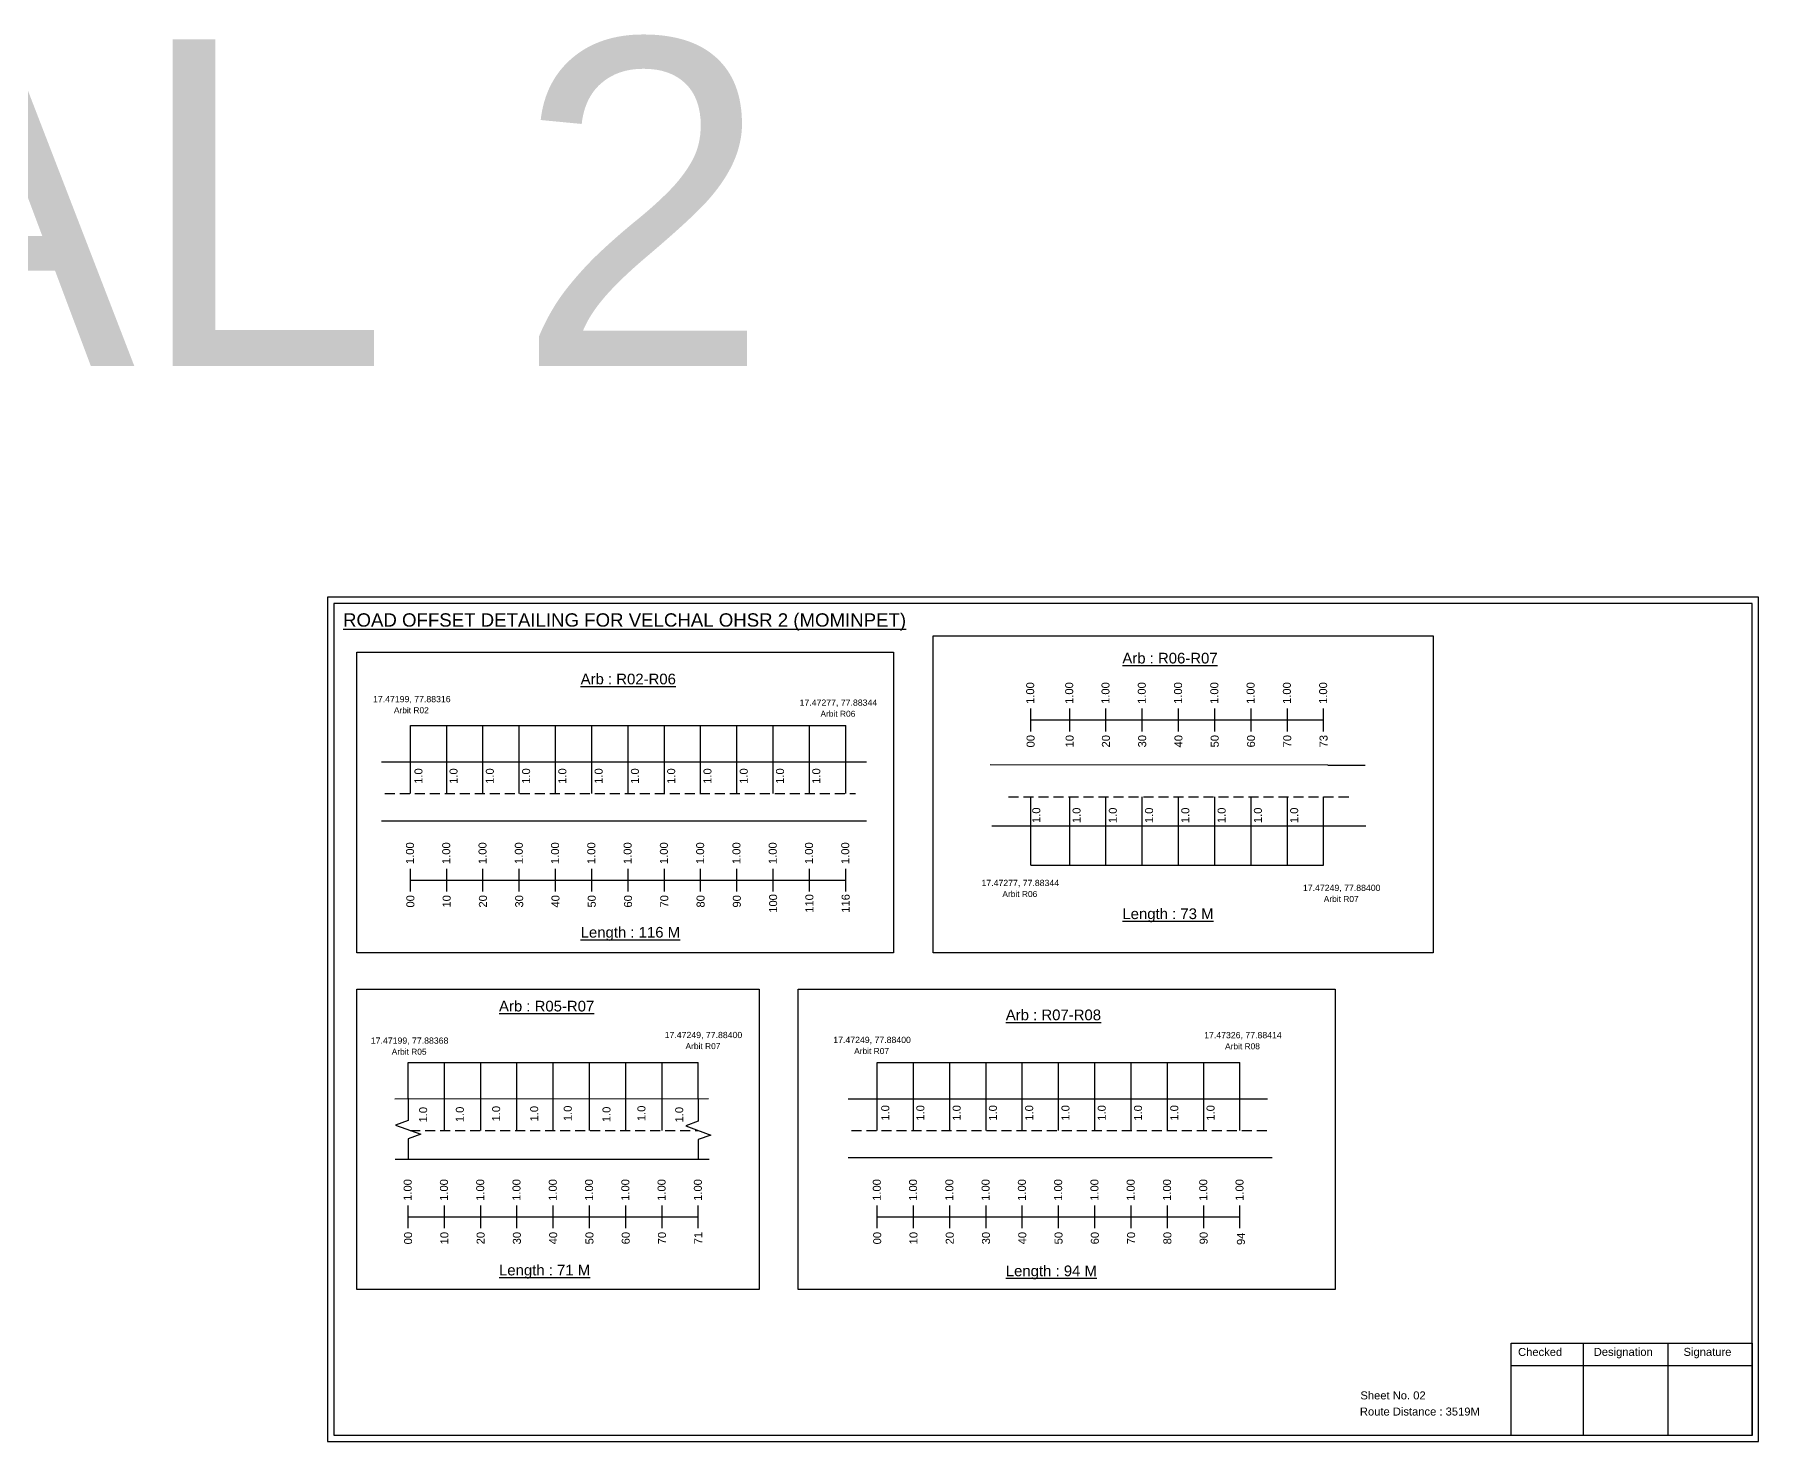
# Model space of a CAD drawing. Header units: inches. Extents: x 1000 to 5772, y 113 to 3122.
# Drawn here: x 1647 to 2293, y 113 to 640 of the extents above; entities that cross this region are included whole.
import ezdxf

# ---------------------------------------------------------------- set-up
doc = ezdxf.new("R2010")
doc.units = ezdxf.units.IN
doc.header["$MEASUREMENT"] = 0
doc.linetypes.add('DASHED2', pattern=[0.375, 0.25, -0.125])
doc.layers.add('PDF_Geometry', color=7, linetype='Continuous')
doc.layers.add('PDF_Text', color=5, linetype='Continuous')
doc.styles.add('PDF Arial', font='arial.ttf')
doc.styles.get("Standard").update_dxf_attribs({"font": 'arial.ttf'})

msp = doc.modelspace()

# ---------------------------------------------------------------- linework, layer by layer
at = {"color": 217, "true_color": 0x93278f}
for p, q in [((2020.27, 378.91), (2020.27, 387.46)), ((2020.27, 383.19), (2130.1, 383.19)), ((2034.9, 378.91), (2034.9, 387.46)), ((2048.5, 378.91), (2048.5, 387.46)), ((2062.1, 378.91), (2062.1, 387.46)), ((2075.7, 378.91), (2075.7, 387.46)), ((2089.3, 378.91), (2089.3, 387.46)), ((2102.9, 378.91), (2102.9, 387.46)), ((2116.5, 378.91), (2116.5, 387.46)), ((2130.1, 378.91), (2130.1, 387.46)), ((1787.73, 318.85), (1787.73, 327.41)), ((1801.33, 318.85), (1801.33, 327.41)), ((1814.93, 318.85), (1814.93, 327.41)), ((1828.53, 318.85), (1828.53, 327.41)), ((1842.13, 318.85), (1842.13, 327.41)), ((1855.73, 318.85), (1855.73, 327.41)), ((1869.33, 318.85), (1869.33, 327.41)), ((1882.93, 318.85), (1882.93, 327.41)), ((1896.53, 318.85), (1896.53, 327.41)), ((1910.13, 318.85), (1910.13, 327.41)), ((1923.73, 318.85), (1923.73, 327.41)), ((1937.33, 318.85), (1937.33, 327.41)), ((1950.93, 318.85), (1950.93, 327.41)), ((1787.73, 323.12), (1950.93, 323.15)), ((1786.86, 192.52), (1786.86, 201.08)), ((1800.46, 192.52), (1800.46, 201.08)), ((1814.06, 192.52), (1814.06, 201.08)), ((1827.66, 192.52), (1827.66, 201.08)), ((1841.26, 192.52), (1841.26, 201.08)), ((1854.86, 192.52), (1854.86, 201.08)), ((1868.46, 192.52), (1868.46, 201.08)), ((1882.06, 192.52), (1882.06, 201.08)), ((1895.66, 192.52), (1895.66, 201.08)), ((1962.74, 192.52), (1962.74, 201.08)), ((1976.34, 192.52), (1976.34, 201.08)), ((1989.94, 192.52), (1989.94, 201.08)), ((2003.54, 192.52), (2003.54, 201.08)), ((2017.14, 192.52), (2017.14, 201.08)), ((2030.74, 192.52), (2030.74, 201.08)), ((2044.34, 192.52), (2044.34, 201.08)), ((2057.94, 192.52), (2057.94, 201.08)), ((2071.54, 192.52), (2071.54, 201.08)), ((2085.14, 192.52), (2085.14, 201.08)), ((2098.74, 192.52), (2098.74, 201.08)), ((1786.86, 196.79), (1895.66, 196.79)), ((1962.74, 196.79), (2098.74, 196.82))]:
    msp.add_line(p, q, dxfattribs=at)
at = {"color": 5}
for p, q in [((1787.73, 381.09), (1950.93, 381.09)), ((2020.27, 328.76), (2130.1, 328.76)), ((1786.86, 254.76), (1895.66, 254.76)), ((1962.74, 254.76), (2098.74, 254.76))]:
    msp.add_line(p, q, dxfattribs=at)
for p, q in [((1787.73, 355.55), (1787.73, 381.09)), ((1801.33, 355.55), (1801.33, 381.09)), ((1814.93, 355.55), (1814.93, 381.09)), ((1828.53, 355.55), (1828.53, 381.09)), ((1842.13, 355.55), (1842.13, 381.09)), ((1855.73, 355.55), (1855.73, 381.09)), ((1869.33, 355.55), (1869.33, 381.09)), ((1882.93, 355.55), (1882.93, 381.09)), ((1896.53, 355.55), (1896.53, 381.09)), ((1910.13, 355.55), (1910.13, 381.09)), ((1923.73, 355.55), (1923.73, 381.09)), ((1937.33, 355.55), (1937.33, 381.09)), ((1950.93, 355.55), (1950.93, 381.09)), ((1776.85, 367.43), (1958.75, 367.43)), ((2131.7, 366.18), (2005.09, 366.36)), ((2131.7, 366.18), (2145.65, 366.18)), ((2020.27, 328.76), (2020.27, 354.3)), ((2034.9, 328.76), (2034.9, 354.3)), ((2048.5, 328.76), (2048.5, 354.3)), ((2062.1, 328.76), (2062.1, 354.3)), ((2075.7, 328.76), (2075.7, 354.3)), ((2089.3, 328.76), (2089.3, 354.3)), ((2102.9, 328.76), (2102.9, 354.3)), ((2116.5, 328.76), (2116.5, 354.3)), ((2130.1, 328.76), (2130.1, 354.3)), ((1958.75, 345.25), (1776.85, 345.25)), ((2005.72, 343.5), (2131.7, 343.5)), ((2131.7, 343.5), (2145.9, 343.5)), ((1786.86, 241.11), (1786.86, 254.76)), ((1800.46, 229.22), (1800.46, 254.76)), ((1814.06, 229.22), (1814.06, 254.76)), ((1827.66, 229.22), (1827.66, 254.76)), ((1841.26, 229.22), (1841.26, 254.76)), ((1854.86, 229.22), (1854.86, 254.76)), ((1868.46, 229.22), (1868.46, 254.76)), ((1882.06, 229.22), (1882.06, 254.76)), ((1895.66, 241.11), (1895.66, 254.76)), ((1962.74, 229.22), (1962.74, 254.76)), ((1976.34, 229.22), (1976.34, 254.76)), ((1989.94, 229.22), (1989.94, 254.76)), ((2003.54, 229.22), (2003.54, 254.76)), ((2017.14, 229.22), (2017.14, 254.76)), ((2030.74, 229.22), (2030.74, 254.76)), ((2044.34, 229.22), (2044.34, 254.76)), ((2057.94, 229.22), (2057.94, 254.76)), ((2071.54, 229.22), (2071.54, 254.76)), ((2085.14, 229.22), (2085.14, 254.76)), ((2098.74, 229.22), (2098.74, 254.76)), ((1781.86, 241.11), (1899.48, 241.16)), ((1951.87, 241.11), (2109.02, 241.11)), ((1782.01, 218.42), (1899.79, 218.42)), ((2110.85, 218.92), (1951.87, 218.92))]:
    msp.add_line(p, q)
at = {"linetype": 'DASHED2', "ltscale": 15}
for p, q in [((1778.12, 355.55), (1954.54, 355.55)), ((2011.99, 354.3), (2140.67, 354.3)), ((1787.62, 229.22), (1895.66, 229.22)), ((1953.14, 229.22), (2109.02, 229.22))]:
    msp.add_line(p, q, dxfattribs=at)
for points in [[(1983.67, 414.71), (2171.23, 414.71), (2171.23, 295.89), (1983.67, 295.89)], [(1767.63, 408.57), (1968.87, 408.57), (1968.87, 295.89), (1767.63, 295.89)], [(1767.63, 282.24), (1918.48, 282.24), (1918.48, 169.56), (1767.63, 169.56)], [(1933.15, 282.24), (2134.39, 282.24), (2134.39, 169.56), (1933.15, 169.56)]]:
    msp.add_lwpolyline(points, close=True)
at = {"linetype": 'Continuous'}
for points in [[(1786.84, 241.39), (1786.84, 232.96), (1782.1, 231.23), (1791.58, 227.78), (1786.84, 226.05), (1786.84, 218.7)], [(1895.66, 241.11), (1895.66, 232.67), (1890.92, 230.95), (1900.4, 227.49), (1895.66, 225.77), (1895.66, 218.42)]]:
    msp.add_lwpolyline(points, dxfattribs=at)
at = {"layer": 'PDF_Geometry'}
for points in [[(1756.68, 429.26), (1756.68, 112.55), (2293.15, 112.55), (2293.15, 429.26)], [(1759, 426.93), (1759, 114.97), (2290.73, 114.97), (2290.73, 426.93)]]:
    msp.add_lwpolyline(points, close=True, dxfattribs=at)
at = {"layer": 'PDF_Geometry', "color": 242, "true_color": 0xcc1f26}
msp.add_lwpolyline([(2290.73, 114.87), (2200.39, 114.87), (2200.39, 149.49), (2290.73, 149.49)], close=True, dxfattribs=at)
for points in [[(2227.37, 149.49), (2227.37, 114.87)], [(2259.1, 149.49), (2259.1, 114.87)], [(2200.39, 141.11), (2290.73, 141.11)]]:
    msp.add_lwpolyline(points, dxfattribs=at)

# ---------------------------------------------------------------- texts
for s, height, p in [('VELCHAL 2', 122.535, (999.65, 515.94)), ('Sheet No. 02', 3, (2143.89, 128.35)), ('Route Distance : 3519M', 3, (2143.7, 122.3))]:
    msp.add_text(s, height=height).set_placement(p)
at = {"color": 242, "true_color": 0xcd2027}
for s, height, p in [('%%UROAD OFFSET DETAILING FOR VELCHAL OHSR 2 (MOMINPET)', 5, (1762.46, 418.19)), ('%%UArb : R06-R07', 4, (2054.65, 404.38)), ('%%UArb : R02-R06', 4, (1851.55, 396.55)), ('%%ULength : 73 M', 4, (2054.65, 308.51)), ('%%ULength : 116 M', 4, (1851.55, 301.55)), ('%%UArb : R05-R07', 4, (1820.94, 273.86)), ('%%UArb : R07-R08', 4, (2010.94, 270.57)), ('%%ULength : 71 M', 4, (1820.94, 174.86)), ('%%ULength : 94 M', 4, (2010.94, 174.57))]:
    msp.add_text(s, height=height, dxfattribs=at).set_placement(p)
at = {"color": 217, "true_color": 0x93278f}
for s, p in [('1.00', (2021.59, 389.2)), ('1.00', (2036.22, 389.2)), ('1.00', (2049.82, 389.2)), ('1.00', (2063.42, 389.2)), ('1.00', (2077.02, 389.2)), ('1.00', (2090.62, 389.2)), ('1.00', (2104.22, 389.2)), ('1.00', (2117.82, 389.2)), ('1.00', (2131.42, 389.2)), ('00', (2021.74, 372.88)), ('10', (2036.37, 372.88)), ('20', (2049.97, 372.88)), ('30', (2063.57, 372.88)), ('40', (2077.17, 372.88)), ('50', (2090.77, 372.88)), ('60', (2104.37, 372.88)), ('70', (2117.97, 372.88)), ('73', (2131.57, 372.88)), ('1.00', (1789.05, 329.15)), ('1.00', (1802.65, 329.15)), ('1.00', (1816.25, 329.15)), ('1.00', (1829.85, 329.15)), ('1.00', (1843.45, 329.15)), ('1.00', (1857.05, 329.15)), ('1.00', (1870.65, 329.15)), ('1.00', (1884.25, 329.15)), ('1.00', (1897.85, 329.15)), ('1.00', (1911.45, 329.15)), ('1.00', (1925.05, 329.15)), ('1.00', (1938.65, 329.15)), ('1.00', (1952.25, 329.15)), ('00', (1789.2, 312.83)), ('10', (1802.8, 312.83)), ('20', (1816.4, 312.83)), ('30', (1830, 312.83)), ('40', (1843.6, 312.83)), ('50', (1857.2, 312.83)), ('60', (1870.8, 312.83)), ('70', (1884.4, 312.83)), ('80', (1898, 312.83)), ('90', (1911.6, 312.83)), ('100', (1925.2, 310.87)), ('110', (1938.8, 310.87)), ('116', (1952.4, 310.88)), ('1.00', (1788.19, 202.82)), ('1.00', (1801.79, 202.82)), ('1.00', (1815.39, 202.82)), ('1.00', (1828.99, 202.82)), ('1.00', (1842.59, 202.82)), ('1.00', (1856.19, 202.82)), ('1.00', (1869.79, 202.82)), ('1.00', (1883.39, 202.82)), ('1.00', (1896.99, 202.82)), ('1.00', (1964.07, 202.82)), ('1.00', (1977.67, 202.82)), ('1.00', (1991.27, 202.82)), ('1.00', (2004.87, 202.82)), ('1.00', (2018.47, 202.82)), ('1.00', (2032.07, 202.82)), ('1.00', (2045.67, 202.82)), ('1.00', (2059.27, 202.82)), ('1.00', (2072.87, 202.82)), ('1.00', (2086.47, 202.82)), ('1.00', (2100.07, 202.82)), ('00', (1788.34, 186.5)), ('10', (1801.94, 186.5)), ('20', (1815.54, 186.5)), ('30', (1829.14, 186.5)), ('40', (1842.74, 186.5)), ('50', (1856.34, 186.5)), ('60', (1869.94, 186.5)), ('70', (1883.54, 186.5)), ('71', (1897.14, 186.5)), ('00', (1964.22, 186.5)), ('10', (1977.82, 186.5)), ('20', (1991.42, 186.5)), ('30', (2005.02, 186.5)), ('40', (2018.62, 186.5)), ('50', (2032.22, 186.5)), ('60', (2045.82, 186.5)), ('70', (2059.42, 186.5)), ('80', (2073.02, 186.5)), ('90', (2086.62, 186.5)), ('94', (2100.59, 186.25))]:
    msp.add_text(s, height=3, rotation=90, dxfattribs=at).set_placement(p)
at = {"color": 5}
for s, height, p in [('17.47199, 77.88316', 2.34, (1773.71, 389.84)), ('Arbit R02', 2.246, (1781.53, 385.71)), ('17.47277, 77.88344', 2.34, (1933.64, 388.51)), ('Arbit R06', 2.246, (1941.46, 384.38)), ('17.47277, 77.88344', 2.34, (2001.84, 320.89)), ('Arbit R06', 2.246, (2009.66, 316.77)), ('17.47249, 77.88400', 2.34, (2122.34, 319.05)), ('Arbit R07', 2.246, (2130.16, 314.92)), ('17.47249, 77.88400', 2.34, (1883.05, 263.86)), ('17.47326, 77.88414', 2.34, (2085.32, 263.81)), ('17.47199, 77.88368', 2.34, (1772.88, 261.75)), ('Arbit R05', 2.246, (1780.7, 257.63)), ('Arbit R07', 2.246, (1890.87, 259.73)), ('17.47249, 77.88400', 2.34, (1946.27, 262.02)), ('Arbit R07', 2.246, (1954.09, 257.89)), ('Arbit R08', 2.246, (2093.14, 259.68))]:
    msp.add_text(s, height=height, dxfattribs=at).set_placement(p)
for p in [(1792.23, 359.23), (1805.39, 359.23), (1818.99, 359.23), (1832.59, 359.23), (1846.19, 359.23), (1859.79, 359.23), (1873.39, 359.23), (1886.99, 359.23), (1900.59, 359.23), (1914.19, 359.23), (1927.79, 359.23), (1941.39, 359.23), (2023.87, 344.55), (2038.96, 344.5), (2052.56, 344.5), (2066.16, 344.5), (2079.76, 344.5), (2093.36, 344.5), (2106.96, 344.5), (2120.56, 344.5), (1793.99, 232.21), (1807.74, 232.33), (1821.36, 232.59), (1835.62, 232.59), (1848.21, 232.72), (1862.73, 232.33), (1875.83, 232.72), (1889.99, 232.22), (1967.25, 232.9), (1980.41, 232.9), (1994.01, 232.9), (2007.61, 232.9), (2021.21, 232.9), (2034.81, 232.9), (2048.41, 232.9), (2062.01, 232.9), (2075.61, 232.9), (2089.21, 232.9)]:
    msp.add_text('1.0', height=3, rotation=90).set_placement(p)
at = {"layer": 'PDF_Text', "color": 7, "attachment_point": 7, "style": 'PDF Arial'}
for s, insert, char_height in [('Checked', (2203, 144.6), 3.001), ('Designation', (2231.37, 143.77), 3.0006), ('Signature', (2265.05, 143.77), 3.001)]:
    msp.add_mtext(s, dxfattribs=dict(at, insert=insert, char_height=char_height))

doc.saveas('drawing.dxf')
